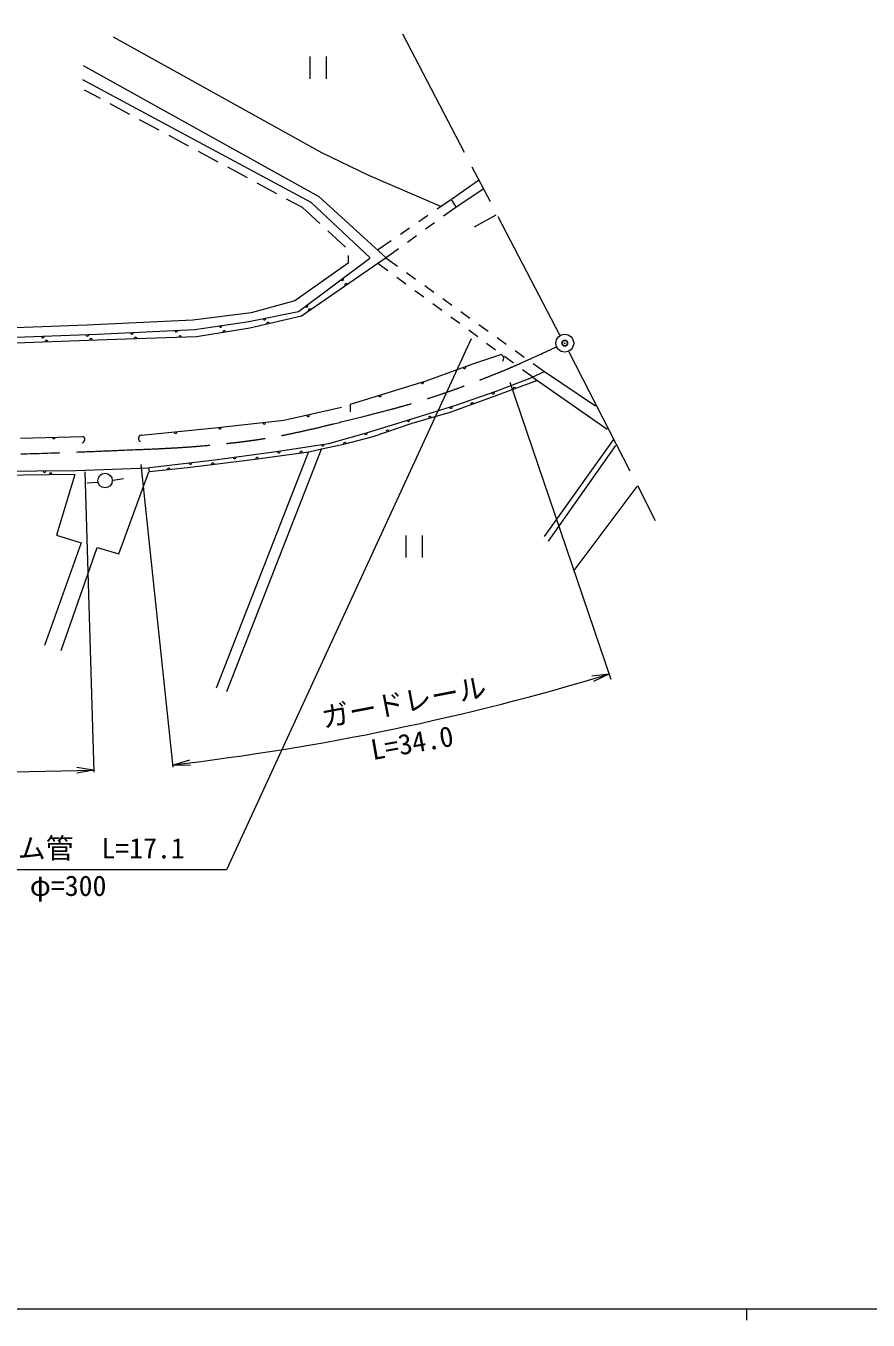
# Model space of a CAD drawing. Units: millimetres, scale not verified. Extents: x 40000 to 680000, y 20000 to 380000.
# Drawn here: x 103290 to 178924, y 204000 to 320182 of the extents above; entities that cross this region are included whole.
import ezdxf
from ezdxf.enums import TextEntityAlignment as Align

# ---------------------------------------------------------------- set-up
doc = ezdxf.new("R2010")
doc.units = ezdxf.units.MM
doc.header["$LTSCALE"] = 1000
doc.header["$PDMODE"] = 32
doc.header["$PDSIZE"] = 500
doc.linetypes.add('CHAIN', pattern=[18.5, 12, -1.5, 3.5, -1.5])
for name, color, linetype, lineweight in [('M-BGD', 7, 'Continuous', 13), ('M-BMK', 2, 'CHAIN', 13), ('M-BMK-SRVR', 3, 'Continuous', 13), ('M-STR-HTXT', 7, 'Continuous', 13), ('M-TTL-BAND', 7, 'Continuous', 13)]:
    doc.layers.add(name, color=color, linetype=linetype, lineweight=lineweight)
doc.layers.add('M-OTRS', color=6, linetype='Continuous')
doc.styles.add('ＭＳ ゴシック', font='')
doc.styles.get('ＭＳ ゴシック').set_extended_font_data('MS Gothic')

msp = doc.modelspace()

# ---------------------------------------------------------------- linework, layer by layer
at = {"layer": 'M-BGD'}
for p, q in [((129869, 308776), (111161, 319161)), ((128784, 317436), (128787, 315436)), ((130287, 315439), (130284, 317439)), ((108422, 316636), (129584, 304864)), ((128912, 304318), (108414, 315348)), ((108538, 314455), (109956, 313690)), ((110836, 313215), (112596, 312265)), ((113476, 311790), (115236, 310841)), ((116116, 310366), (117876, 309416)), ((118756, 308941), (120516, 307991)), ((134101, 306749), (129869, 308776)), ((121396, 307516), (123156, 306566)), ((140565, 303981), (134101, 306749)), ((124036, 306091), (125796, 305142)), ((141499, 304626), (143924, 306336)), ((126676, 304667), (128094, 303902)), ((129584, 304864), (135655, 299373)), ((140226, 303748), (141452, 304589)), ((141471, 304604), (141918, 303881)), ((144331, 305489), (141938, 303894)), ((128094, 303902), (129679, 302445)), ((134208, 299371), (128912, 304318)), ((141900, 303887), (140804, 303095)), ((138577, 302617), (139401, 303183)), ((139993, 302509), (139183, 301923)), ((143588, 302144), (145508, 303229)), ((130415, 301769), (132000, 300313)), ((134877, 300079), (136103, 300920)), ((136927, 301486), (137752, 302051)), ((138372, 301337), (137562, 300751)), ((136751, 300165), (135655, 299373)), ((132231, 298878), (127457, 295501)), ((127770, 294552), (134167, 299337)), ((134884, 298847), (128038, 294112)), ((132231, 299574), (132231, 298878)), ((135655, 299373), (134884, 298847)), ((135798, 298183), (134889, 298850)), ((135629, 299355), (136665, 298613)), ((137411, 297000), (136604, 297591)), ((137478, 298030), (138290, 297448)), ((139023, 295817), (138217, 296409)), ((139103, 296865), (139916, 296283)), ((127457, 295501), (123521, 294410)), ((140636, 294634), (139830, 295226)), ((140729, 295700), (141542, 295118)), ((123521, 294410), (118289, 293762)), ((123326, 293648), (127770, 294552)), ((128038, 294112), (123400, 293038)), ((142249, 293452), (141443, 294043)), ((142355, 294535), (143168, 293953)), ((108757, 293319), (90847, 292655)), ((118289, 293762), (108757, 293319)), ((109691, 292513), (118468, 292940)), ((118468, 292940), (123326, 293648)), ((123400, 293038), (118614, 292257)), ((143862, 292269), (143055, 292860)), ((143980, 293370), (144793, 292788)), ((89219, 291781), (109691, 292513)), ((110533, 292013), (92881, 291329)), ((118614, 292257), (110533, 292013)), ((145474, 291086), (144668, 291677)), ((145606, 292205), (146419, 291623)), ((143428, 289842), (145943, 290697)), ((147087, 289903), (146281, 290495)), ((147232, 291041), (148045, 290458)), ((139229, 288328), (143428, 289842)), ((148803, 288645), (147894, 289312)), ((148858, 289876), (149893, 289133)), ((132434, 286228), (139229, 288328)), ((149134, 288315), (144510, 286602)), ((145534, 287387), (148711, 288630)), ((148764, 288643), (149871, 289147)), ((155497, 283947), (148764, 288643)), ((149871, 289147), (154444, 286071)), ((141909, 286142), (145534, 287387)), ((126464, 284789), (131633, 285942)), ((132427, 285541), (132434, 286228)), ((138246, 285007), (141909, 286142)), ((144510, 286602), (141350, 285477)), ((120273, 284098), (126464, 284789)), ((133888, 283652), (138246, 285007)), ((141350, 285477), (137956, 284501)), ((113665, 283445), (120273, 284098)), ((130482, 282700), (133888, 283652)), ((137956, 284501), (134440, 283304)), ((102810, 283180), (108405, 283326)), ((125978, 282004), (130482, 282700)), ((131681, 282572), (129832, 282173)), ((134440, 283304), (131681, 282572)), ((156018, 283031), (149833, 274356)), ((150228, 273921), (156278, 282510)), ((114377, 280553), (120265, 281235)), ((123627, 281231), (118061, 280547)), ((120265, 281235), (125978, 282004)), ((128676, 281936), (120381, 260715)), ((121331, 260433), (129826, 282175)), ((128689, 281927), (123627, 281231)), ((129832, 282173), (128689, 281927)), ((100666, 280207), (107803, 280283)), ((107803, 280268), (114324, 280523)), ((111650, 272798), (114320, 280155)), ((114382, 280157), (114333, 280531)), ((118061, 280547), (114382, 280157)), ((107695, 279925), (99228, 279789)), ((107679, 279911), (106051, 274474)), ((108805, 279176), (109715, 279235)), ((111119, 279414), (112055, 279559)), ((152536, 271280), (158176, 278825)), ((106051, 274474), (108248, 273774)), ((137411, 274447), (137414, 272447)), ((138914, 272449), (138911, 274449)), ((108248, 273774), (104969, 264570)), ((106474, 264106), (109681, 273368)), ((109681, 273368), (111650, 272798))]:
    msp.add_line(p, q, dxfattribs=at)
msp.add_circle((110401, 279366), 650, dxfattribs=at)
for centre, radius, start, end in [((131701, 297459), 123, 204.11947, 49.48024), ((132062, 296928), 123, 21.98834, 227.34911), ((128498, 295063), 123, 204.11947, 49.48024), ((124727, 293906), 123, 178.81106, 24.17182), ((128772, 294652), 123, 21.98834, 227.34911), ((116805, 292832), 123, 170.1065, 15.46727), ((120781, 293250), 123, 175.61089, 20.97165), ((121098, 292690), 123, 356.59222, 201.95299), ((125023, 293442), 123, 0.35827, 205.71904), ((104816, 292312), 123, 169.36868, 14.72945), ((105142, 291831), 123, 349.53743, 194.8982), ((108814, 292455), 123, 169.36868, 14.72945), ((109139, 291986), 123, 349.53743, 194.8982), ((112810, 292638), 123, 170.1065, 15.46727), ((113137, 292118), 123, 349.05008, 194.41085), ((117135, 292239), 123, 349.05008, 194.41085), ((145838, 290344), 365, 317.33419, 74.29233), ((142682, 289544), 123, 187.14208, 32.50285), ((138912, 288202), 123, 184.49894, 29.8597), ((135091, 287021), 123, 184.49894, 29.8597), ((145256, 287263), 123, 186.27385, 31.63462), ((147136, 287604), 123, 7.64877, 213.00954), ((141468, 285977), 123, 184.54305, 29.90382), ((143380, 286229), 123, 6.91215, 212.27291), ((128630, 285244), 123, 179.90407, 25.26484), ((137647, 284792), 123, 184.59136, 29.95213), ((139579, 284996), 123, 3.37384, 208.7346), ((116736, 283721), 123, 172.96687, 18.32764), ((120716, 284121), 123, 173.68122, 19.04198), ((124691, 284564), 123, 173.68122, 19.04198), ((133826, 283607), 123, 182.93901, 28.29978), ((135767, 283784), 123, 6.11191, 211.47268), ((105800, 283231), 123, 168.81676, 14.17753), ((108280, 283052), 307, 281.37126, 63.80576), ((113709, 283151), 309, 102.74775, 247.1941), ((129957, 282591), 123, 176.10078, 21.46155), ((131930, 282666), 123, 2.1879, 207.54866), ((122039, 281447), 123, 174.98642, 20.34719), ((124055, 281317), 123, 355.15146, 200.51222), ((126004, 281981), 123, 176.10078, 21.46155), ((128017, 281862), 123, 355.15146, 200.51222), ((104965, 280226), 123, 167.92391, 13.28468), ((105517, 279917), 123, 348.23745, 193.59821), ((116112, 280367), 123, 353.38141, 198.74217), ((118070, 280953), 123, 173.92911, 19.28988), ((120086, 280823), 123, 354.32088, 199.68165)]:
    msp.add_arc(centre, radius, start, end, dxfattribs=at)
at = {"layer": 'M-BMK'}
for p, q in [((151252, 292419), (136746, 320182)), ((152047, 290919), (160112, 275202))]:
    msp.add_line(p, q, dxfattribs=at)
msp.add_open_spline([(70857, 280715), (73982, 280801), (77107, 280875), (80232, 280975), (84741, 281119), (89249, 281305), (93758, 281463), (99471, 281664), (105186, 281803), (110897, 282049), (113560, 282164), (116226, 282235), (118881, 282464), (121045, 282651), (123211, 282873), (125351, 283246), (128090, 283722), (130785, 284425), (133481, 285101), (135396, 285581), (137314, 286063), (139194, 286664), (141497, 287400), (143763, 288254), (146003, 289163), (147659, 289836), (149267, 290619), (150899, 291347)], degree=3, knots=[0, 0, 0, 0, 1, 1, 1, 2, 2, 2, 3, 3, 3, 4, 4, 4, 5, 5, 5, 6, 6, 6, 7, 7, 7, 8, 8, 8, 9, 9, 9, 9], dxfattribs=at)
at = {"layer": 'M-BMK-SRVR'}
msp.add_circle((151683, 291698), 800, dxfattribs=at)
at = {"layer": 'M-OTRS'}
msp.add_point((151683, 291698), dxfattribs=at)
at = {"layer": 'M-STR-HTXT'}
for p, q in [((143272, 292083), (121317, 244424)), ((146761, 288207), (155829, 261528)), ((108591, 280156), (109404, 253203)), ((116512, 253634), (113655, 280816)), ((155634, 261974), (154122, 261812)), ((155634, 261974), (154256, 261331)), ((73501, 252577), (109341, 253379)), ((109360, 253379), (107856, 253603)), ((109360, 253379), (107865, 253103)), ((116559, 253842), (118007, 254307)), ((116559, 253842), (118080, 253812)), ((121317, 244424), (91748, 244424))]:
    msp.add_line(p, q, dxfattribs=at)
msp.add_arc((90511, 477280), 224931, 276.64097, 286.82698, dxfattribs=at)
at = {"layer": 'M-TTL-BAND'}
for p, q in [((40000, 205000), (579000, 205000)), ((168000, 205000), (168000, 204000))]:
    msp.add_line(p, q, dxfattribs=at)

# ---------------------------------------------------------------- texts
at = {"layer": 'M-STR-HTXT', "style": 'ＭＳ ゴシック'}
for s, rotation, p in [('ガードレール', 10.869, (130138, 256628)), ('L=34.0', 10.053, (134541, 253727))]:
    msp.add_text(s, height=1833, rotation=rotation, dxfattribs=at).set_placement(p, align=Align.BOTTOM_LEFT)
for s, p in [('ヒューム管\u3000L=17.1', (95074, 244891)), ('\u3000φ=300', (101141, 241526))]:
    msp.add_text(s, height=1833, dxfattribs=at).set_placement(p, align=Align.BOTTOM_LEFT)

doc.saveas('drawing.dxf')
